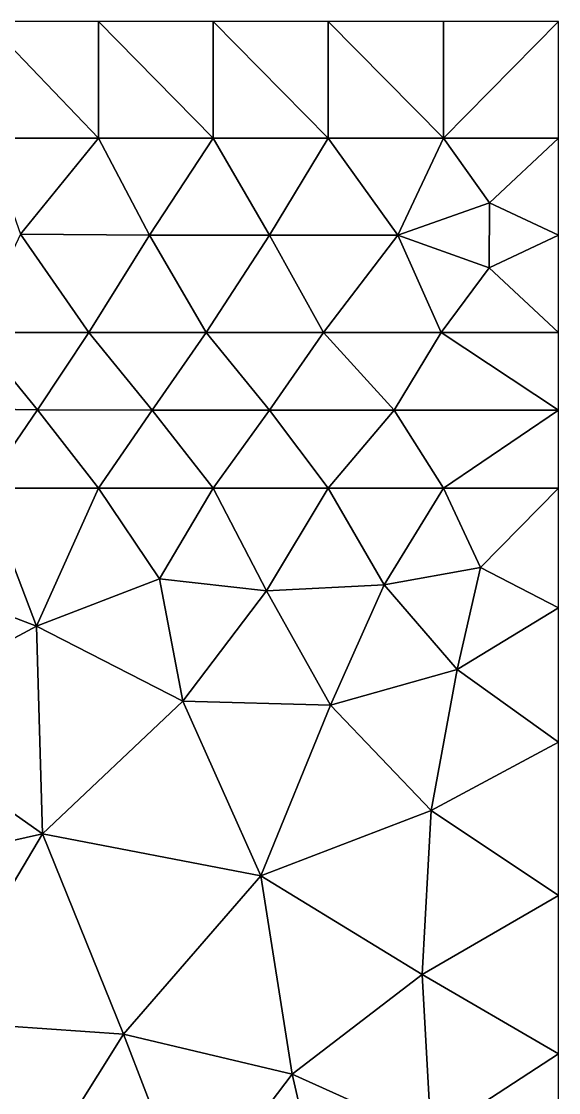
# Model space of a CAD drawing. Header units: metres. Extents: x 2 to 72, y -280 to 0.
# Drawn here: x 38 to 72.5, y -68.9 to 0 of the extents above; entities that cross this region are included whole.
import ezdxf

# ---------------------------------------------------------------- set-up
doc = ezdxf.new("R2010")
doc.units = ezdxf.units.M

msp = doc.modelspace()

# ---------------------------------------------------------------- linework, layer by layer
at = {"layer": 'layer', "color": 0}
for points in [[(35.7466, -7.5), (42.9318, -7.5), (35.7466, 0)], [(42.9318, 0), (35.7466, 0), (42.9318, -7.5)], [(42.9318, -7.5), (50.3037, -7.5), (42.9318, 0)], [(50.3037, 0), (42.9318, 0), (50.3037, -7.5)], [(50.3037, -7.5), (57.6988, -7.5), (50.3037, 0)], [(57.6988, 0), (50.3037, 0), (57.6988, -7.5)], [(57.6988, -7.5), (65.0994, -7.5), (57.6988, 0)], [(65.0994, 0), (57.6988, 0), (65.0994, -7.5)], [(65.0994, -7.5), (72.5, -7.5), (72.5, 0)], [(72.5, 0), (65.0994, 0), (65.0994, -7.5)], [(42.9318, -7.5), (35.7466, -7.5), (37.9222, -13.6776)], [(46.2123, -13.7389), (42.9318, -7.5), (37.9222, -13.6776)], [(50.3037, -7.5), (42.9318, -7.5), (46.2123, -13.7389)], [(53.9373, -13.7479), (50.3037, -7.5), (46.2123, -13.7389)], [(57.6988, -7.5), (50.3037, -7.5), (53.9373, -13.7479)], [(62.1658, -13.7489), (57.6988, -7.5), (53.9373, -13.7479)], [(65.0994, -7.5), (57.6988, -7.5), (62.1658, -13.7489)], [(68.0588, -11.6659), (65.0994, -7.5), (62.1658, -13.7489)], [(72.5, -7.5), (65.0994, -7.5), (68.0588, -11.6659)], [(72.5, -13.75), (72.5, -7.5), (68.0588, -11.6659)], [(68.0344, -15.833), (68.0588, -11.6659), (62.1658, -13.7489)], [(68.0344, -15.833), (72.5, -13.75), (68.0588, -11.6659)], [(34.9523, -20), (42.3272, -20), (37.9222, -13.6776)], [(37.9222, -13.6776), (42.3272, -20), (46.2123, -13.7389)], [(42.3272, -20), (49.8485, -20), (46.2123, -13.7389)], [(46.2123, -13.7389), (49.8485, -20), (53.9373, -13.7479)], [(49.8485, -20), (57.395, -20), (53.9373, -13.7479)], [(53.9373, -13.7479), (57.395, -20), (62.1658, -13.7489)], [(57.395, -20), (64.9475, -20), (62.1658, -13.7489)], [(62.1658, -13.7489), (64.9475, -20), (68.0344, -15.833)], [(72.5, -20), (72.5, -13.75), (68.0344, -15.833)], [(64.9475, -20), (72.5, -20), (68.0344, -15.833)], [(39.0121, -24.9778), (34.9523, -20), (31.8888, -24.8709)], [(42.3272, -20), (34.9523, -20), (39.0121, -24.9778)], [(46.3912, -24.9961), (42.3272, -20), (39.0121, -24.9778)], [(49.8485, -20), (42.3272, -20), (46.3912, -24.9961)], [(53.9271, -24.9993), (49.8485, -20), (46.3912, -24.9961)], [(57.395, -20), (49.8485, -20), (53.9271, -24.9993)], [(61.9278, -24.9998), (57.395, -20), (53.9271, -24.9993)], [(64.9475, -20), (57.395, -20), (61.9278, -24.9998)], [(72.5, -25), (64.9475, -20), (61.9278, -24.9998)], [(72.5, -25), (72.5, -20), (64.9475, -20)], [(31.8888, -24.8709), (35.5829, -30), (39.0121, -24.9778)], [(35.5829, -30), (42.9301, -30), (39.0121, -24.9778)], [(39.0121, -24.9778), (42.9301, -30), (46.3912, -24.9961)], [(42.9301, -30), (50.3021, -30), (46.3912, -24.9961)], [(46.3912, -24.9961), (50.3021, -30), (53.9271, -24.9993)], [(50.3021, -30), (57.6982, -30), (53.9271, -24.9993)], [(53.9271, -24.9993), (57.6982, -30), (61.9278, -24.9998)], [(57.6982, -30), (65.0991, -30), (61.9278, -24.9998)], [(65.0991, -30), (72.5, -25), (61.9278, -24.9998)], [(72.5, -30), (72.5, -25), (65.0991, -30)], [(38.9519, -38.8863), (35.5829, -30), (31.1676, -35.912)], [(42.9301, -30), (35.5829, -30), (38.9519, -38.8863)], [(46.8526, -35.8358), (42.9301, -30), (38.9519, -38.8863)], [(50.3021, -30), (42.9301, -30), (46.8526, -35.8358)], [(53.725, -36.6188), (50.3021, -30), (46.8526, -35.8358)], [(57.6982, -30), (50.3021, -30), (53.725, -36.6188)], [(61.3025, -36.2253), (57.6982, -30), (53.725, -36.6188)], [(65.0991, -30), (57.6982, -30), (61.3025, -36.2253)], [(67.4759, -35.1172), (65.0991, -30), (61.3025, -36.2253)], [(72.5, -30), (65.0991, -30), (67.4759, -35.1172)], [(72.5, -37.6991), (72.5, -30), (67.4759, -35.1172)], [(65.9897, -41.6737), (67.4759, -35.1172), (61.3025, -36.2253)], [(65.9897, -41.6737), (72.5, -37.6991), (67.4759, -35.1172)], [(38.9519, -38.8863), (31.1676, -35.912), (28.4196, -44.5403)], [(46.8526, -35.8358), (38.9519, -38.8863), (48.3594, -43.7112)], [(53.725, -36.6188), (46.8526, -35.8358), (48.3594, -43.7112)], [(61.3025, -36.2253), (53.725, -36.6188), (57.8433, -43.9565)], [(57.8433, -43.9565), (65.9897, -41.6737), (61.3025, -36.2253)], [(57.8433, -43.9565), (53.725, -36.6188), (48.3594, -43.7112)], [(72.5, -46.3466), (72.5, -37.6991), (65.9897, -41.6737)], [(38.9519, -38.8863), (28.4196, -44.5403), (39.3422, -52.2421)], [(48.3594, -43.7112), (38.9519, -38.8863), (39.3422, -52.2421)], [(64.3215, -50.7262), (65.9897, -41.6737), (57.8433, -43.9565)], [(64.3215, -50.7262), (72.5, -46.3466), (65.9897, -41.6737)], [(53.3649, -54.9422), (48.3594, -43.7112), (39.3422, -52.2421)], [(53.3649, -54.9422), (57.8433, -43.9565), (48.3594, -43.7112)], [(53.3649, -54.9422), (64.3215, -50.7262), (57.8433, -43.9565)], [(39.3422, -52.2421), (28.4196, -44.5403), (29.2882, -54.4835)], [(72.5, -56.2047), (72.5, -46.3466), (64.3215, -50.7262)], [(63.7285, -61.271), (64.3215, -50.7262), (53.3649, -54.9422)], [(63.7285, -61.271), (72.5, -56.2047), (64.3215, -50.7262)], [(39.3422, -52.2421), (29.2882, -54.4835), (32.2014, -64.2496)], [(44.5518, -65.1268), (39.3422, -52.2421), (32.2014, -64.2496)], [(44.5518, -65.1268), (53.3649, -54.9422), (39.3422, -52.2421)], [(55.3825, -67.68), (53.3649, -54.9422), (44.5518, -65.1268)], [(55.3825, -67.68), (63.7285, -61.271), (53.3649, -54.9422)], [(72.5, -66.3772), (72.5, -56.2047), (63.7285, -61.271)], [(64.3083, -71.7288), (63.7285, -61.271), (55.3825, -67.68)], [(64.3083, -71.7288), (72.5, -66.3772), (63.7285, -61.271)], [(38.0548, -75.4838), (32.2014, -64.2496), (27.0838, -75.7452)], [(38.0548, -75.4838), (44.5518, -65.1268), (32.2014, -64.2496)], [(48.8492, -76.3118), (44.5518, -65.1268), (38.0548, -75.4838)], [(48.8492, -76.3118), (55.3825, -67.68), (44.5518, -65.1268)], [(72.5, -76.5497), (72.5, -66.3772), (64.3083, -71.7288)], [(57.4863, -76.8038), (55.3825, -67.68), (48.8492, -76.3118)], [(57.4863, -76.8038), (64.3083, -71.7288), (55.3825, -67.68)]]:
    msp.add_3dface(points, dxfattribs=at)

doc.saveas('drawing.dxf')
